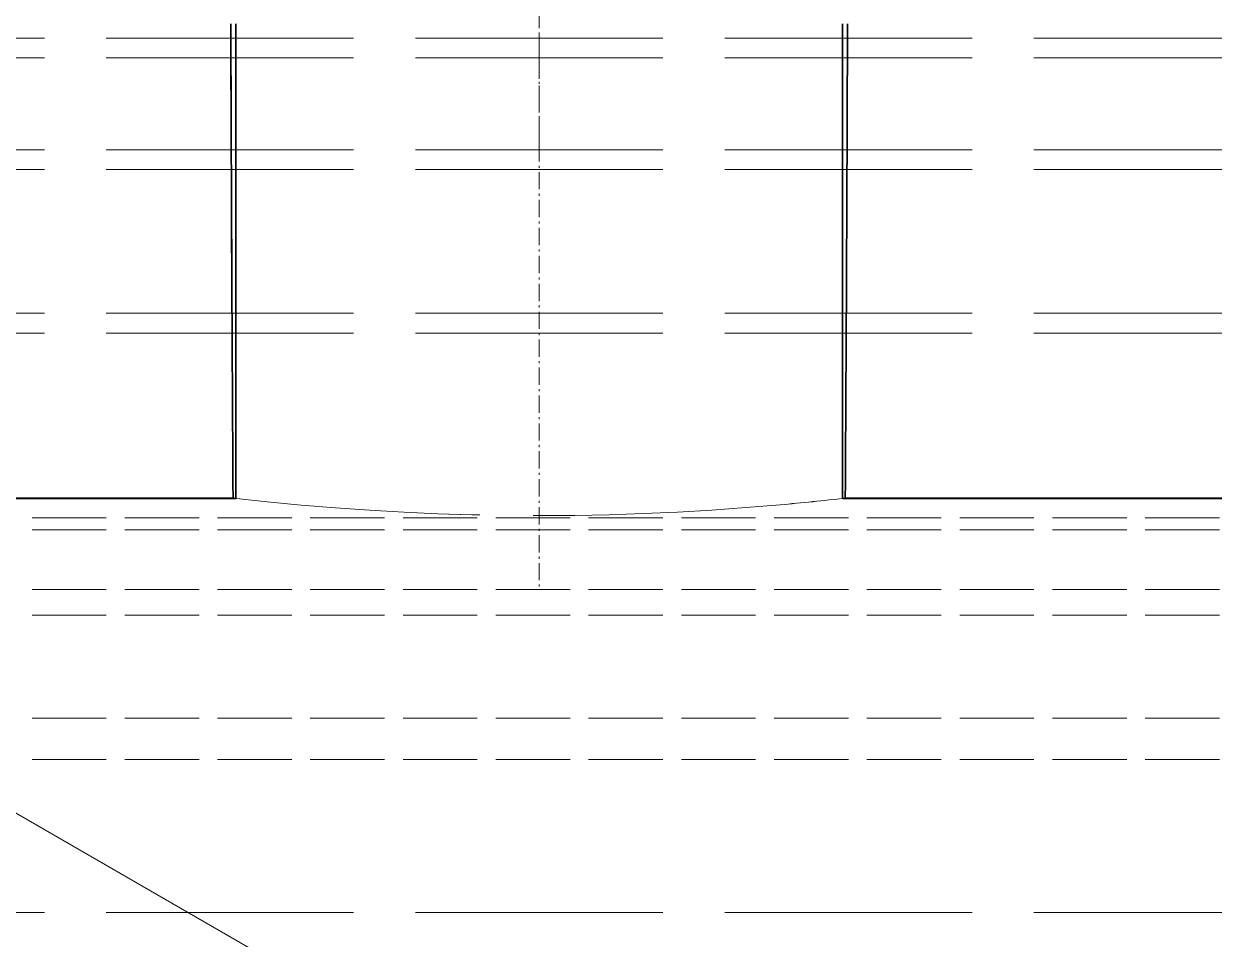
# Model space of a CAD drawing. Header units: millimetres. Extents: x 12184 to 41592, y 8990 to 29785.
# Drawn here: x 23162.8 to 23220.5, y 16817.3 to 16861.7 of the extents above; entities that cross this region are included whole.
import ezdxf

# ---------------------------------------------------------------- set-up
doc = ezdxf.new("R2010")
doc.units = ezdxf.units.MM
doc.linetypes.add('DASHDOT', pattern=[18.5, 12, -3, 0.5, -3])
doc.linetypes.add('DASHED', pattern=[15, 12, -3])

# ---------------------------------------------------------------- blocks, each defined once
blk = doc.blocks.new('A$C55E021B5')
at = {"color": 7, "linetype": 'DASHDOT', "lineweight": 13, "ltscale": 0.108333}
blk.add_line((306.848, 683.613), (306.848, 618.613), dxfattribs=at)
at = {"color": 7, "linetype": 'DASHDOT', "lineweight": 13, "ltscale": 0.069722}
blk.add_line((306.848, 639.599), (306.848, 597.766), dxfattribs=at)
at = {"color": 7, "lineweight": 35, "ltscale": 0.038388}
for p, q in [((292.14, 625.113), (292.14, 602.08)), ((321.557, 625.113), (321.557, 602.08))]:
    blk.add_line(p, q, dxfattribs=at)
at = {"color": 7, "linetype": 'DASHED', "lineweight": 13}
for p, q in [((165.849, 624.416), (471.848, 624.416)), ((165.849, 623.46), (471.848, 623.46)), ((165.849, 623.46), (471.848, 623.46)), ((165.849, 619.001), (471.848, 619.001)), ((165.849, 618.045), (471.848, 618.045)), ((165.849, 618.045), (471.848, 618.045)), ((165.849, 611.067), (471.848, 611.067)), ((165.849, 610.11), (471.848, 610.11)), ((165.849, 610.11), (471.848, 610.11)), ((165.849, 581.985), (471.848, 581.985))]:
    blk.add_line(p, q, dxfattribs=at)
at = {"color": 7, "lineweight": 13, "ltscale": 0.371198}
blk.add_line((358.729, 602.113), (165.849, 490.753), dxfattribs=at)
at = {"color": 7, "linetype": 'DASHED', "lineweight": 13, "ltscale": 0.21025}
blk.add_line((165.849, 602.095), (291.999, 602.095), dxfattribs=at)
at = {"color": 7, "lineweight": 35, "ltscale": 0.21025}
blk.add_line((165.849, 602.095), (291.999, 602.095), dxfattribs=at)
at = {"color": 7, "lineweight": 35, "ltscale": 0.210486}
blk.add_line((165.849, 602.08), (292.14, 602.08), dxfattribs=at)
at = {"color": 7, "lineweight": 35, "ltscale": 0.000237213}
for p, q in [((292.14, 602.08), (291.999, 602.095)), ((321.699, 602.095), (321.557, 602.08))]:
    blk.add_line(p, q, dxfattribs=at)
at = {"color": 7, "lineweight": 35, "ltscale": 0.040485}
blk.add_line((321.557, 602.08), (345.849, 602.08), dxfattribs=at)
at = {"color": 7, "linetype": 'DASHED', "lineweight": 13, "ltscale": 0.04025}
blk.add_line((321.699, 602.095), (345.849, 602.095), dxfattribs=at)
at = {"color": 7, "lineweight": 35, "ltscale": 0.04025}
blk.add_line((321.699, 602.095), (345.849, 602.095), dxfattribs=at)
at = {"color": 7, "linetype": 'DASHED', "lineweight": 13, "ltscale": 0.3}
for p, q in [((165.849, 601.146), (345.849, 601.146)), ((165.849, 600.556), (345.849, 600.556)), ((165.849, 597.657), (345.849, 597.657)), ((165.849, 596.426), (345.849, 596.426)), ((165.849, 591.42), (345.849, 591.42)), ((165.849, 589.422), (345.849, 589.422))]:
    blk.add_line(p, q, dxfattribs=at)
at = {"color": 7, "linetype": 'DASHED', "lineweight": 13}
for centre, radius, start, end in [((8022.374, 650.116), 7730.525, 180.1853192, 180.3559168), ((-7408.677, 650.116), 7730.525, 359.6440832, 359.8146808), ((307.108, 735.299), 134.057, 263.52873, 264.88757), ((306.851, 732.112), 130.861, 264.87488, 276.51468)]:
    blk.add_arc(centre, radius, start, end, dxfattribs=at)
at = {"color": 7, "lineweight": 35}
for centre, start, end in [((8022.377, 650.116), 180.1853192, 180.3559168), ((-7408.68, 650.116), 359.6440832, 359.8146808)]:
    blk.add_arc(centre, 7730.528, start, end, dxfattribs=at)
blk = doc.blocks.new('1')
at = {"color": 7, "linetype": 'DASHDOT', "lineweight": 13, "ltscale": 0.108333}
blk.add_line((23187.799, 16920.216), (23187.799, 16855.216), dxfattribs=at)
at = {"color": 7, "linetype": 'DASHDOT', "lineweight": 13, "ltscale": 0.069722}
blk.add_line((23187.799, 16876.203), (23187.799, 16834.369), dxfattribs=at)
at = {"color": 7, "lineweight": 35, "ltscale": 0.038388}
for p, q in [((23173.09, 16861.716), (23173.09, 16838.683)), ((23202.507, 16861.716), (23202.507, 16838.683))]:
    blk.add_line(p, q, dxfattribs=at)
at = {"color": 7, "linetype": 'DASHED', "lineweight": 13}
for p, q in [((23328.799, 16861.019), (23022.799, 16861.019)), ((23328.799, 16860.063), (23022.799, 16860.063)), ((23328.799, 16860.063), (23022.799, 16860.063)), ((23328.799, 16855.605), (23022.799, 16855.605)), ((23328.799, 16854.649), (23022.799, 16854.649)), ((23328.799, 16854.649), (23022.799, 16854.649)), ((23328.799, 16847.67), (23022.799, 16847.67)), ((23328.799, 16846.714), (23022.799, 16846.714)), ((23328.799, 16846.714), (23022.799, 16846.714)), ((23328.799, 16818.589), (23022.799, 16818.589))]:
    blk.add_line(p, q, dxfattribs=at)
at = {"color": 7, "lineweight": 13, "ltscale": 0.371198}
blk.add_line((23135.919, 16838.716), (23328.799, 16727.357), dxfattribs=at)
at = {"color": 7, "linetype": 'DASHED', "lineweight": 13, "ltscale": 0.04025}
blk.add_line((23172.949, 16838.699), (23148.799, 16838.699), dxfattribs=at)
at = {"color": 7, "lineweight": 35, "ltscale": 0.04025}
blk.add_line((23172.949, 16838.699), (23148.799, 16838.699), dxfattribs=at)
at = {"color": 7, "lineweight": 35, "ltscale": 0.040485}
blk.add_line((23173.09, 16838.683), (23148.799, 16838.683), dxfattribs=at)
at = {"color": 7, "lineweight": 35, "ltscale": 0.000237213}
for p, q in [((23172.949, 16838.699), (23173.09, 16838.683)), ((23202.507, 16838.683), (23202.649, 16838.699))]:
    blk.add_line(p, q, dxfattribs=at)
at = {"color": 7, "lineweight": 35, "ltscale": 0.210486}
blk.add_line((23328.799, 16838.683), (23202.507, 16838.683), dxfattribs=at)
at = {"color": 7, "linetype": 'DASHED', "lineweight": 13, "ltscale": 0.21025}
blk.add_line((23328.799, 16838.699), (23202.649, 16838.699), dxfattribs=at)
at = {"color": 7, "lineweight": 35, "ltscale": 0.21025}
blk.add_line((23328.799, 16838.699), (23202.649, 16838.699), dxfattribs=at)
at = {"color": 7, "linetype": 'DASHED', "lineweight": 13, "ltscale": 0.3}
for p, q in [((23328.799, 16837.749), (23148.799, 16837.749)), ((23328.799, 16837.159), (23148.799, 16837.159)), ((23328.799, 16834.261), (23148.799, 16834.261)), ((23328.799, 16833.029), (23148.799, 16833.029)), ((23328.799, 16828.023), (23148.799, 16828.023)), ((23328.799, 16826.025), (23148.799, 16826.025))]:
    blk.add_line(p, q, dxfattribs=at)
at = {"color": 7, "linetype": 'DASHED', "lineweight": 13}
for centre, radius, start, end in [((30903.324, 16886.72), 7730.525, 180.1853192, 180.3559168), ((15472.273, 16886.72), 7730.525, 359.6440832, 359.8146808), ((23187.796, 16968.716), 130.861, 263.48532, 275.12512), ((23187.54, 16971.902), 134.057, 275.11243, 276.47127)]:
    blk.add_arc(centre, radius, start, end, dxfattribs=at)
at = {"color": 7, "lineweight": 35}
for centre, start, end in [((30903.328, 16886.72), 180.1853192, 180.3559168), ((15472.27, 16886.72), 359.6440832, 359.8146808)]:
    blk.add_arc(centre, 7730.528, start, end, dxfattribs=at)
at = {"xscale": -1}
blk.add_blockref('A$C55E021B5', (23494.647, 16236.604), dxfattribs=at)

msp = doc.modelspace()

# ---------------------------------------------------------------- block references
msp.add_blockref('1', (0, 0))

doc.saveas('drawing.dxf')
